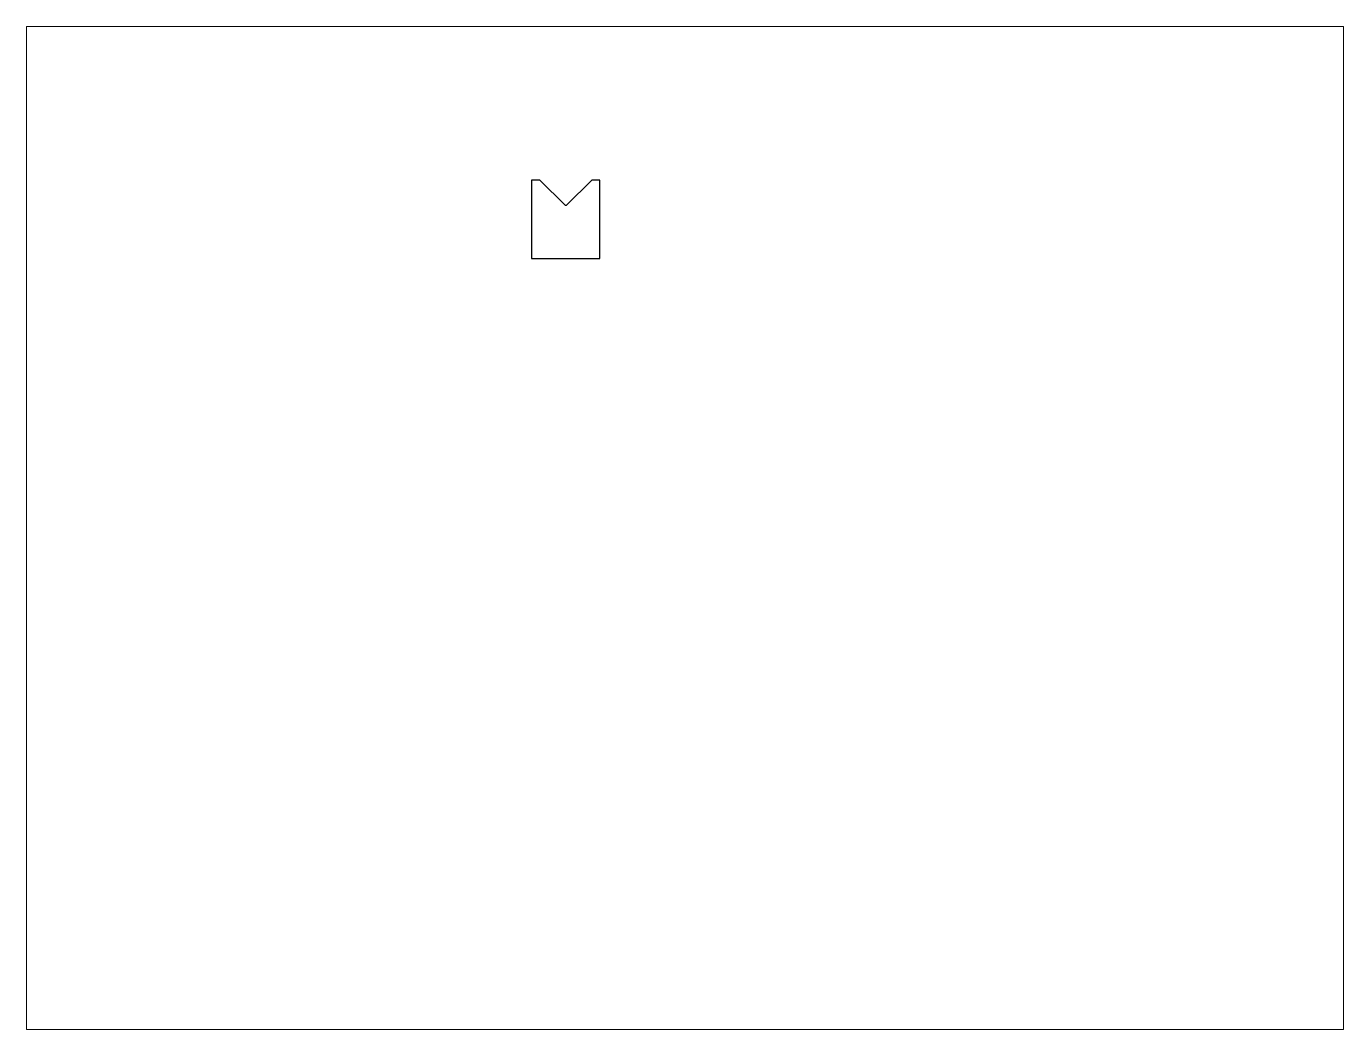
# Paper-space layout 'Layout1' of a CAD drawing. Extents: x 27 to 240, y 20 to 183.
# The model-space entities are those that its viewports show. They can reach past a viewport. Long polylines and large blocks are cut down to what shows.
import ezdxf

# ---------------------------------------------------------------- set-up
doc = ezdxf.new("R2010")
doc.units = 0
doc.header["$LTSCALE"] = 15
doc.layers.get('0').update_dxf_attribs({"linetype": 'CONTINUOUS'})

msp = doc.modelspace()

# ---------------------------------------------------------------- linework, layer by layer
at = {"color": 0, "linetype": 'CONTINUOUS', "ltscale": 0.05}
msp.add_lwpolyline([(155.39, 224.82), (147.98, 232.23), (145.6, 232.23), (145.6, 209.23), (165.6, 209.23), (165.6, 232.23), (163.22, 232.23), (155.81, 224.82, -0.414214)], format="xyb", close=True, dxfattribs=at)

psp = doc.layouts.get("Layout1")

# ---------------------------------------------------------------- viewports
at = {"layer": '0', "color": 0, "linetype": 'BYBLOCK', "ltscale": 0.05}
psp.add_viewport(center=(133.35, 101.6), size=(213.36, 162.56), view_center_point=(190.51, 130.3), view_height=293.8955, dxfattribs=at)

doc.saveas('drawing.dxf')
